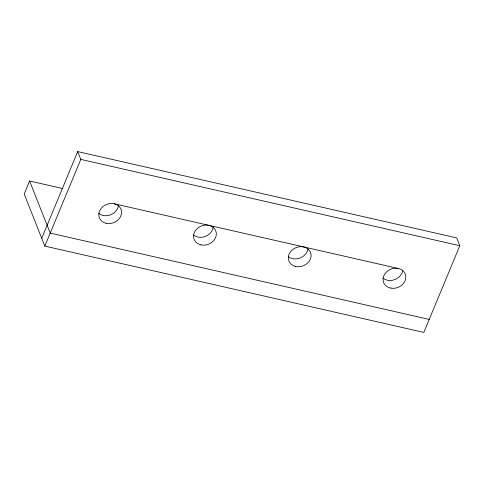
<?xml version="1.0" encoding="UTF-8"?>
<svg xmlns="http://www.w3.org/2000/svg" width="484" height="484" viewBox="0 0 484 484"><rect width="100%" height="100%" fill="white"/><g stroke="black" fill="none" stroke-linecap="round" stroke-linejoin="round"><path stroke-width="0.73" d="M62.775 188.554L29.597 180.992L24.2 193.999L44.824 246.096L423.821 332.423L459.8 245.721L456.708 237.904L77.706 151.577L41.733 238.279M44.824 246.096L80.804 159.387L77.706 151.577M80.804 159.387L459.8 245.721M114.236 203.776L398.483 268.529M429.217 319.422L50.221 233.088L29.597 180.992M118.441 205.537A11.634 9.783 -21.6 0 1 110.727 214.799A11.634 9.783 -21.6 0 1 98.748 213.39M213.19 227.123A11.634 9.783 -21.6 0 1 205.476 236.386A11.634 9.783 -21.6 0 1 193.497 234.976M307.939 248.703A11.634 9.783 -21.6 0 1 300.225 257.966A11.634 9.783 -21.6 0 1 288.246 256.556M402.688 270.29A11.634 9.783 -21.6 0 1 394.974 279.546A11.634 9.783 -21.6 0 1 382.995 278.143M106.141 223.287A11.634 9.783 -21.6 0 0 121.442 210.758A11.634 9.783 -21.6 0 0 102.983 206.553A11.634 9.783 -21.6 0 0 106.141 223.287M200.89 244.868A11.634 9.783 -21.6 0 0 216.191 232.338A11.634 9.783 -21.6 0 0 197.732 228.133A11.634 9.783 -21.6 0 0 200.89 244.868M295.639 266.454A11.634 9.783 -21.6 0 0 310.94 253.925A11.634 9.783 -21.6 0 0 292.481 249.72A11.634 9.783 -21.6 0 0 295.639 266.454M390.388 288.034A11.634 9.783 -21.6 0 0 405.689 275.505A11.634 9.783 -21.6 0 0 387.23 271.3A11.634 9.783 -21.6 0 0 390.388 288.034"/></g></svg>
